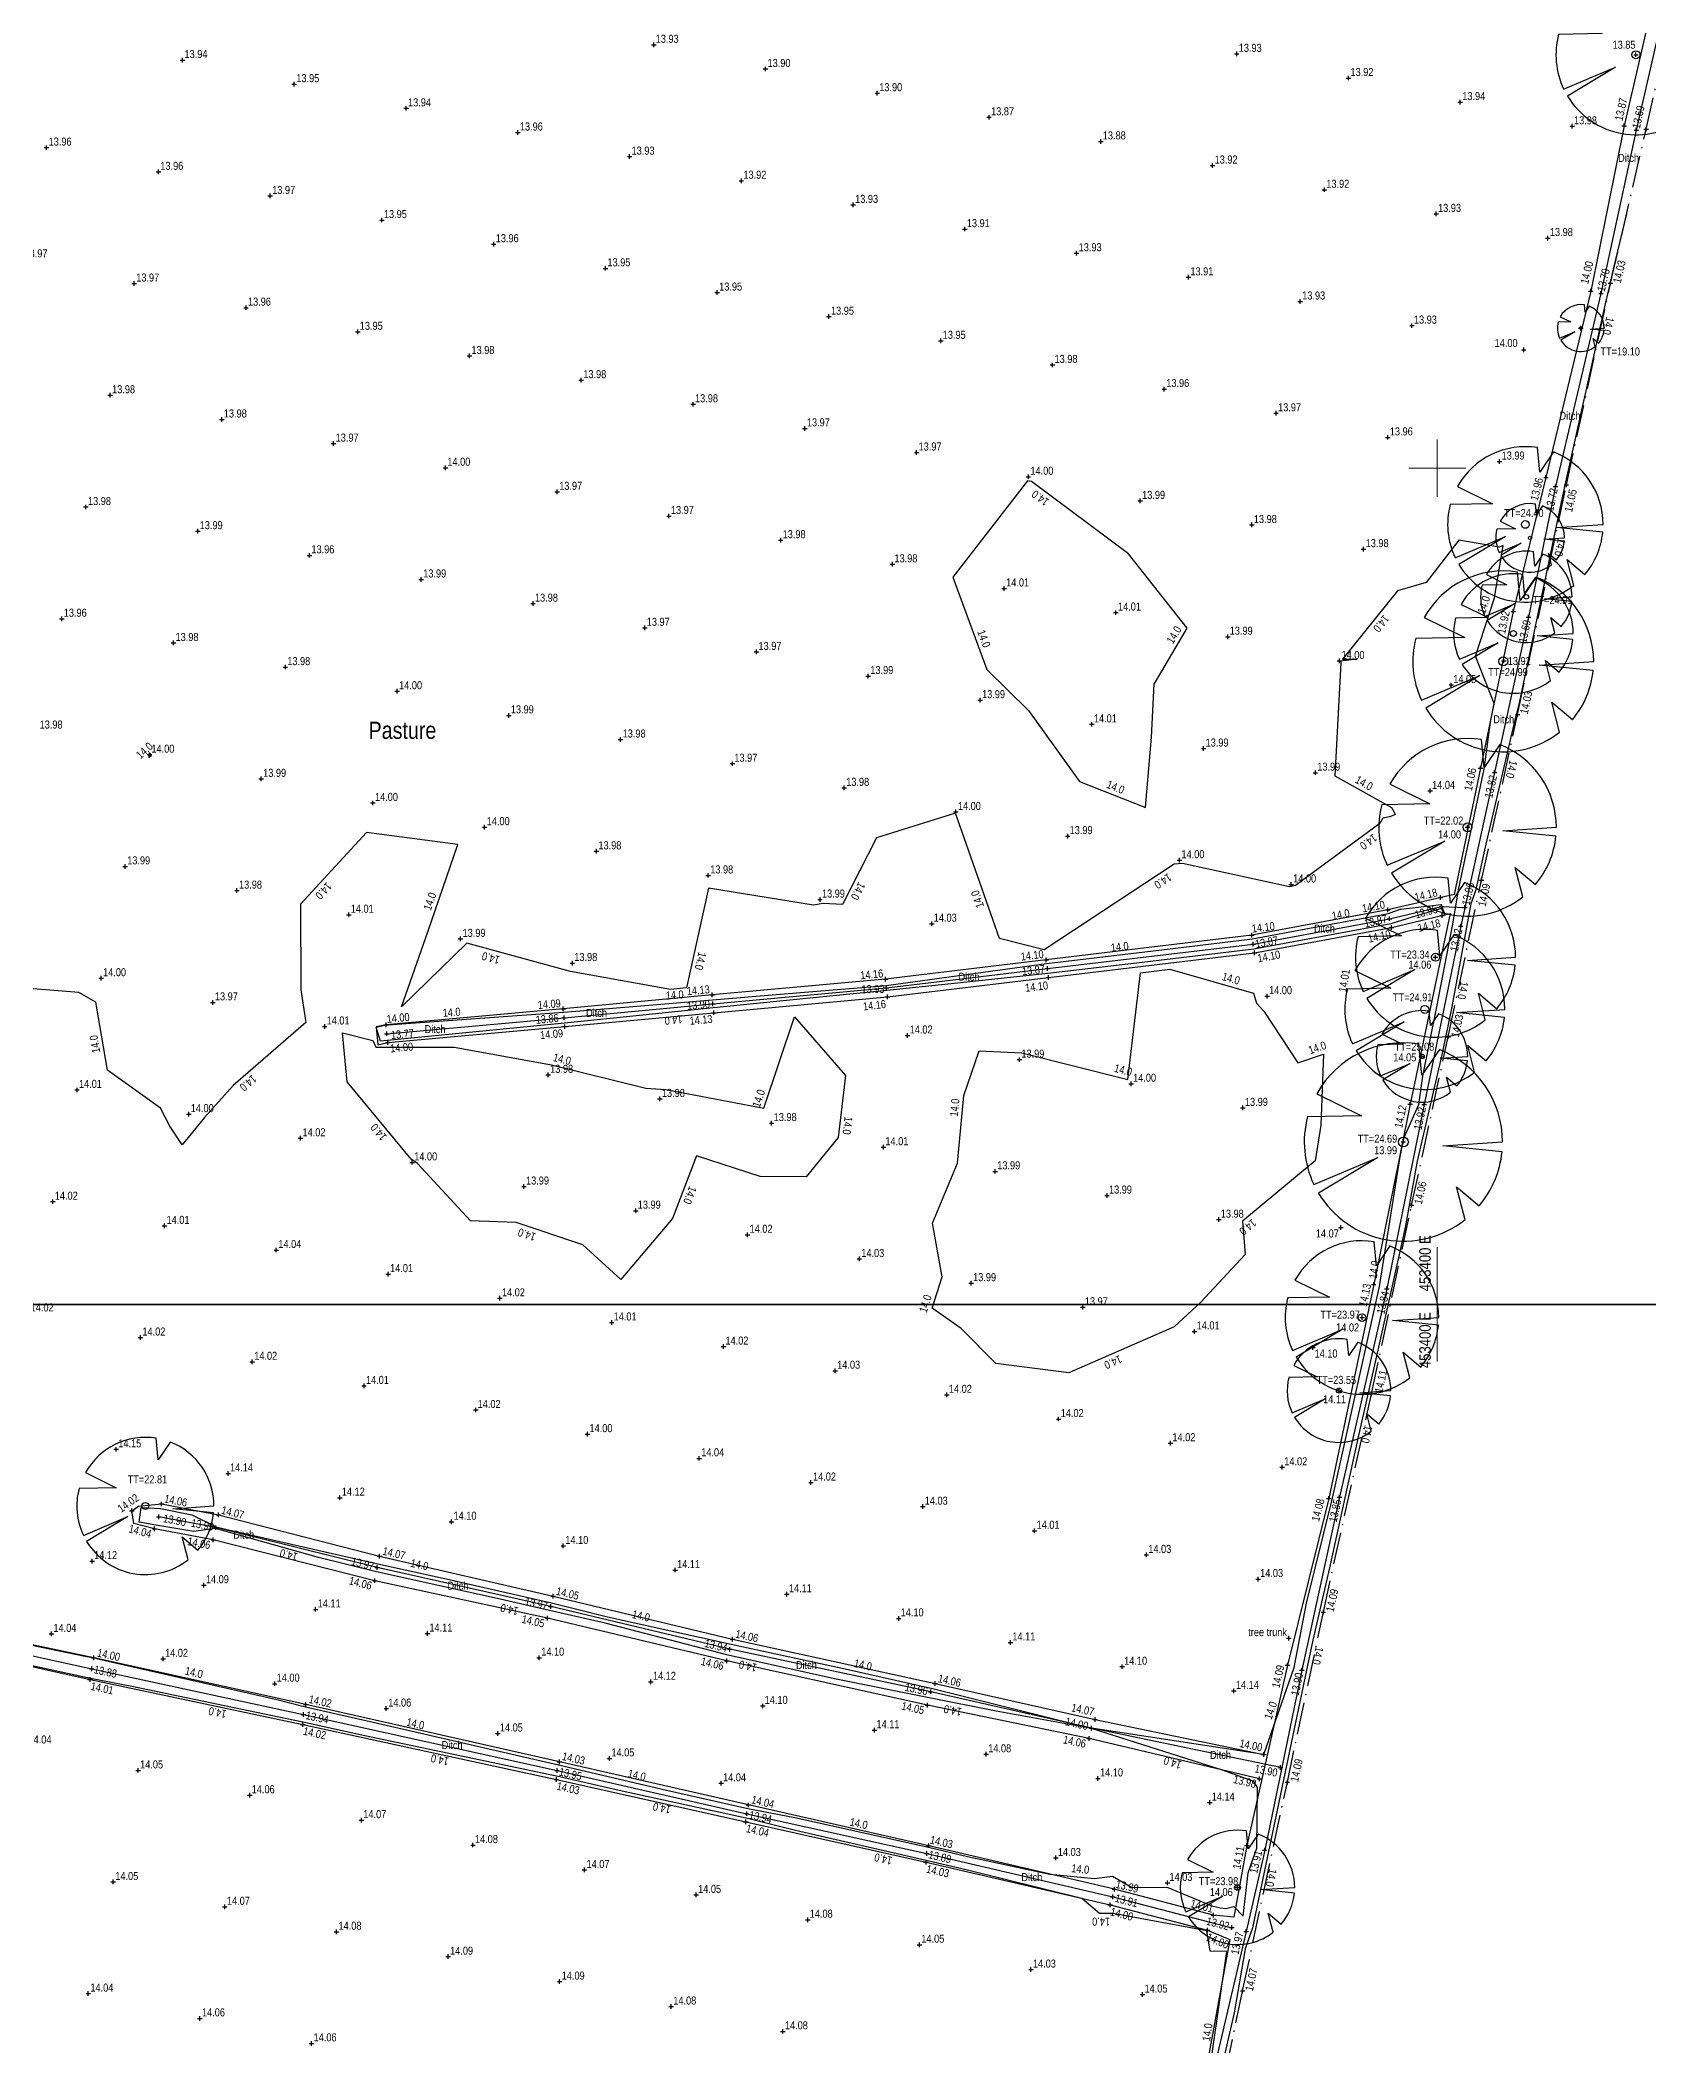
# Model space of a CAD drawing. Extents: x 452260 to 454003, y 451265 to 453203.
# Drawn here: x 453277.8 to 453418.5, y 452662 to 452837.4 of the extents above; entities that cross this region are included whole.
import ezdxf
from ezdxf.enums import TextEntityAlignment as Align

# ---------------------------------------------------------------- set-up
doc = ezdxf.new("R2010")
doc.units = 0
doc.header["$LTSCALE"] = 0.7
doc.header["$MEASUREMENT"] = 0
doc.header["$PDMODE"] = 2
doc.header["$PDSIZE"] = 0.2
doc.linetypes.add('Dash-Dot', pattern=[6, 4, -1, 0, -1])
doc.linetypes.add('DASHED', pattern=[5442.857143, 3628.571429, -1814.285714])
for name, color, linetype, lineweight in [('Border', 7, 'Continuous', 25), ('FFS_Tree Top Levels', 94, 'Continuous', 25), ('FPS_Bottom of Bank', 7, 'DASHED', 25), ('FPS_Contours-Minor', 184, 'Continuous', 25), ('FPS_Fence', 42, 'Dash-Dot', 25), ('FPS_Grid', 7, 'Continuous', 13), ('FPS_Levels', 7, 'Continuous', 25), ('FPS_Spot Levels', 7, 'Continuous', 25), ('FPS_Text', 7, 'Continuous', 25), ('FPS_Top of Bank', 7, 'DASHED', 25), ('FPS_Tree Canopy', 3, 'Continuous', 25), ('FPS_Tree Trunk', 32, 'Continuous', 25), ('FPS_Trees', 77, 'Continuous', 25)]:
    doc.layers.add(name, color=color, linetype=linetype, lineweight=lineweight)
doc.styles.add('Default', font='ARIALN.TTF')
doc.styles.get("Standard").update_dxf_attribs({"font": 'ARIALN.TTF'})

# ---------------------------------------------------------------- blocks, each defined once
blk = doc.blocks.new('Tree1R')
at = {"layer": 'FPS_Trees', "color": 77, "linetype": 'Continuous', "lineweight": 25}
for points in [[(0.363, 0.931, 0), (0.187, 0.673, 0), (0.157, 0.987, 0)], [(-0.873, 0.486, 0), (-0.424, 0.264, 0), (-0.967, 0.254, 0)], [(-0.904, -0.429, 0), (-0.257, -0.156, 0), (-0.857, -0.517, 0)], [(0.995, -0.101, 0), (0.398, -0.041, 0), (1, -0.001, 0)], [(0.622, -0.785, 0), (0.536, -0.452, 0), (0.765, -0.645, 0)]]:
    blk.add_polyline3d(points, dxfattribs=at)
at = {"layer": 'FPS_Trees', "color": 42, "linetype": 'Continuous', "lineweight": 25}
blk.add_circle((0, -0.001), 0.05, dxfattribs=at)
at = {"layer": 'FPS_Trees', "color": 77, "linetype": 'Continuous', "lineweight": 25}
for start, end in [(80.968, 150.872), (0, 68.758), (165.198, 205.304), (319.896, 354.273), (211.031, 308.435)]:
    blk.add_arc((0, -0.001), 1, start, end, dxfattribs=at)

msp = doc.modelspace()

# ---------------------------------------------------------------- linework, layer by layer
at = {"layer": 'Border'}
for points in [[(453126.3, 453140.97), (453664.93, 453140.97), (453664.93, 452726.87), (453126.3, 452726.87)], [(453025.89, 452726.87), (453564.51, 452726.87), (453564.51, 452312.76), (453025.89, 452312.76)]]:
    msp.add_lwpolyline(points, close=True, dxfattribs=at)
at = {"layer": 'FPS_Bottom of Bank'}
for points in [[(453420.25, 452842.03, 13.6), (453417.41, 452829.58, 13.69), (453414.32, 452815.28, 13.7), (453410.35, 452798.39, 13.72), (453407.99, 452786.97, 13.69), (453405.02, 452773.38, 13.82), (453402.05, 452759.94, 13.92), (453398.86, 452744.34, 13.92), (453395.59, 452728.24, 13.84), (453391.46, 452710.01, 13.85), (453388.15, 452694.88, 13.9), (453384.91, 452679.13, 13.91), (453383.28, 452672.03, 13.97), (453380.69, 452660.93, 13.85)], [(453308.14, 452750.54, 13.77), (453323.63, 452751.93, 13.86), (453336.66, 452753.16, 13.9), (453351.84, 452754.54, 13.93), (453365.9, 452756.24, 13.87), (453383.9, 452758.38, 13.87), (453395.83, 452760.6, 13.87), (453400.36, 452761.67, 13.95), (453402.42, 452761.59, 13.86)], [(453210.45, 452711.23, 13.8), (453212.64, 452710.69, 13.85), (453231.46, 452706.22, 13.79), (453249, 452702.32, 13.91), (453263.7, 452699.04, 13.91), (453282.33, 452695, 13.88), (453300.85, 452691, 13.94), (453323.02, 452686.09, 13.95), (453339.63, 452682.32, 13.94), (453355.35, 452678.83, 13.89), (453371.62, 452675.05, 13.91), (453382.04, 452672.35, 13.92)], [(453386.29, 452686.37, 13.9), (453369.76, 452689.79, 14), (453355.71, 452692.99, 13.96), (453338.14, 452696.7, 13.94), (453322.47, 452700.44, 13.97), (453307.28, 452703.86, 13.97), (453293.18, 452707.34, 13.99), (453288.19, 452708.29, 13.9)]]:
    msp.add_polyline3d(points, dxfattribs=at)
for p in [(453417.41, 452829.58, 13.69), (453414.32, 452815.28, 13.7), (453410.35, 452798.39, 13.72), (453407.99, 452786.97, 13.69), (453405.02, 452773.38, 13.82), (453400.36, 452761.67, 13.95), (453402.42, 452761.59, 13.86), (453395.83, 452760.6, 13.87), (453402.05, 452759.94, 13.92), (453383.9, 452758.38, 13.87), (453365.9, 452756.24, 13.87), (453351.84, 452754.54, 13.93), (453336.66, 452753.16, 13.9), (453323.63, 452751.93, 13.86), (453308.14, 452750.54, 13.77), (453398.86, 452744.34, 13.92), (453395.59, 452728.24, 13.84), (453391.46, 452710.01, 13.85), (453288.19, 452708.29, 13.9), (453293.18, 452707.34, 13.99), (453307.28, 452703.86, 13.97), (453322.47, 452700.44, 13.97), (453338.14, 452696.7, 13.94), (453282.33, 452695, 13.88), (453388.15, 452694.88, 13.9), (453355.71, 452692.99, 13.96), (453300.85, 452691, 13.94), (453369.76, 452689.79, 14), (453323.02, 452686.09, 13.95), (453386.29, 452686.37, 13.9), (453339.63, 452682.32, 13.94), (453384.91, 452679.13, 13.91), (453355.35, 452678.83, 13.89), (453371.62, 452675.05, 13.91), (453382.04, 452672.36, 13.92), (453383.28, 452672.03, 13.97)]:
    msp.add_point(p, dxfattribs=at)
at = {"layer": 'FPS_Contours-Minor'}
for p, q in [((453396.81, 452761.43, 14), (453400.34, 452761.85, 14)), ((453400.34, 452761.85, 14), (453400.67, 452760.93, 14)), ((453388.83, 452759.76, 14), (453395.74, 452761.04, 14)), ((453395.93, 452760.16, 14), (453390.9, 452759.22, 14)), ((453395.74, 452761.04, 14), (453396.77, 452761.42, 14)), ((453397.8, 452760.72, 14), (453395.93, 452760.16, 14)), ((453396.77, 452761.42, 14), (453396.81, 452761.43, 14)), ((453400.38, 452761.49, 14), (453397.8, 452760.72, 14)), ((453400.67, 452760.93, 14), (453400.38, 452761.49, 14)), ((453376.16, 452757.91, 14), (453383.83, 452758.83, 14)), ((453383.83, 452758.83, 14), (453388.83, 452759.76, 14)), ((453390.9, 452759.22, 14), (453383.97, 452757.93, 14)), ((453359.65, 452755.83, 14), (453365.84, 452756.67, 14)), ((453365.84, 452756.67, 14), (453376.16, 452757.91, 14)), ((453373.69, 452756.72, 14), (453365.95, 452755.81, 14)), ((453383.97, 452757.93, 14), (453373.69, 452756.72, 14)), ((453342.52, 452754, 14), (453351.81, 452754.77, 14)), ((453351.81, 452754.77, 14), (453359.65, 452755.83, 14)), ((453357.5, 452754.91, 14), (453351.86, 452754.31, 14)), ((453365.95, 452755.81, 14), (453357.5, 452754.91, 14)), ((453323.59, 452752.41, 14), (453329.66, 452752.92, 14)), ((453329.66, 452752.92, 14), (453336.63, 452753.5, 14)), ((453336.63, 452753.5, 14), (453342.52, 452754, 14)), ((453346.58, 452753.79, 14), (453336.69, 452752.81, 14)), ((453351.86, 452754.31, 14), (453346.58, 452753.79, 14)), ((453307.21, 452751.11, 14), (453308.07, 452751.31, 14)), ((453323.68, 452751.46, 14), (453307.58, 452749.88, 14)), ((453308.07, 452751.31, 14), (453308.23, 452751.32, 14)), ((453308.23, 452751.32, 14), (453323.59, 452752.41, 14)), ((453330.51, 452752.17, 14), (453323.68, 452751.46, 14)), ((453336.69, 452752.81, 14), (453330.51, 452752.17, 14)), ((453341.11, 452744.03, 14), (453343.8, 452752.01, 14)), ((453343.8, 452752.01, 14), (453348.24, 452746.88, 14)), ((453304.66, 452746.32, 14), (453304.27, 452750.63, 14)), ((453304.27, 452750.63, 14), (453306.92, 452749.94, 14)), ((453306.92, 452749.94, 14), (453307.17, 452749.35, 14)), ((453307.58, 452749.88, 14), (453307.21, 452751.11, 14)), ((453308.21, 452749.76, 14), (453308.12, 452749.74, 14)), ((453308.37, 452749.78, 14), (453308.21, 452749.76, 14)), ((453307.17, 452749.35, 14), (453314.02, 452749.35, 14)), ((453314.02, 452749.35, 14), (453322.55, 452747.82, 14)), ((453322.55, 452747.82, 14), (453330.78, 452745.78, 14)), ((453310.27, 452739.58, 14), (453304.66, 452746.32, 14)), ((453348.24, 452746.88, 14), (453347.6, 452741.47, 14)), ((453330.78, 452745.78, 14), (453332.54, 452745.66, 14)), ((453332.54, 452745.66, 14), (453341.11, 452744.03, 14)), ((453347.6, 452741.47, 14), (453344.82, 452738.03, 14)), ((453310.82, 452739.19, 14), (453310.27, 452739.58, 14)), ((453315.46, 452734.16, 14), (453310.82, 452739.19, 14)), ((453335.22, 452739.87, 14), (453333.12, 452734.37, 14)), ((453340.78, 452738.05, 14), (453335.22, 452739.87, 14)), ((453344.82, 452738.03, 14), (453340.78, 452738.05, 14)), ((453319.45, 452734.02, 14), (453315.46, 452734.16, 14)), ((453325.27, 452732.07, 14), (453319.45, 452734.02, 14)), ((453333.12, 452734.37, 14), (453328.61, 452729.04, 14)), ((453328.61, 452729.04, 14), (453325.27, 452732.07, 14))]:
    msp.add_line(p, q, dxfattribs=at)
at = {"layer": 'FPS_Contours-Minor', "elevation": 14, "flags": 128}
for points in [[(453416.56, 452822.26), (453415.37, 452817.41), (453415.09, 452816.11), (453414.68, 452814.39), (453411.15, 452798.52), (453410.85, 452797.03), (453407.11, 452779.2), (453406.74, 452777.73), (453404.25, 452767.12), (453403.33, 452763.03), (453402.93, 452761.89), (453401.22, 452752.61), (453400.4, 452748.7), (453398.24, 452739.4), (453397.18, 452733.58), (453394.81, 452722.87), (453393.04, 452715.15), (453390.59, 452703.82), (453389.13, 452697.51), (453387.49, 452689.75), (453385.89, 452682.06), (453383.85, 452672.35), (453383.19, 452670.49), (453382.23, 452664.9), (453380.21, 452656.01)], [(453263.84, 452699.79), (453281.72, 452696.11), (453282.43, 452695.97), (453282.47, 452695.97), (453282.5, 452695.98), (453282.52, 452695.98), (453282.6, 452695.95), (453282.87, 452695.87), (453298.52, 452692.3), (453301.01, 452691.67), (453306.95, 452690.32), (453323.16, 452686.58), (453332.58, 452684.37), (453339.71, 452682.77), (453343.81, 452681.98), (453355.51, 452679.39), (453358.92, 452678.58), (453366.11, 452677.04), (453370.02, 452676.65), (453371.59, 452676.86), (453373.26, 452675.9), (453376.43, 452675.87), (453380.29, 452674.27), (453380.56, 452674.2), (453381, 452674.09), (453381.52, 452674.04), (453382.2, 452674.19), (453383.02, 452673.37), (453383.46, 452677.15), (453384.22, 452679.31), (453384.29, 452684.6), (453383.97, 452685.14), (453381.21, 452686.13), (453369.75, 452689.76), (453361.42, 452691.3), (453355.57, 452692.46), (453347.3, 452694.11), (453338, 452696.18), (453327.23, 452698.97), (453322.37, 452700.08), (453318.06, 452701.09), (453307.22, 452703.47), (453302.15, 452704.73), (453293.16, 452707.25), (453291.26, 452707), (453287.94, 452707.55), (453286.48, 452707.83), (453286.64, 452709.09), (453288.34, 452709.02), (453291.09, 452708.45), (453293.1, 452707.46), (453293.19, 452707.41), (453294.16, 452707.17), (453307.35, 452704.17), (453313.33, 452702.87), (453322.54, 452700.75), (453327.44, 452699.55), (453338.25, 452697.16), (453348.21, 452694.98), (453355.86, 452693.27), (453369.26, 452689.93), (453369.77, 452689.82), (453384.63, 452687.55), (453384.83, 452687.54), (453384.87, 452687.59), (453387.48, 452695.11), (453388.57, 452700.72), (453390.85, 452709.93), (453393.07, 452720.04), (453394.95, 452728.44), (453396.77, 452739.79), (453397.1, 452741.46), (453398.38, 452744.36), (453398.74, 452746.84), (453399.95, 452752.89), (453401.37, 452760.12), (453401.85, 452763.13), (453404.09, 452773.68), (453404.65, 452777.8), (453404.97, 452779.42), (453403.35, 452783.55), (453405, 452788.66), (453405.75, 452793.25), (453405.45, 452793.1), (453401.88, 452793.71), (453399.02, 452790), (453396.52, 452789.28), (453391.7, 452783.3), (453392.99, 452783.31), (453391.55, 452783.13), (453391.56, 452782.99), (453391.04, 452773.1), (453395.99, 452770.33), (453396.22, 452769.92), (453396.31, 452769.72), (453396.01, 452769.58), (453395.79, 452769.5), (453395.25, 452769.38), (453394.99, 452768.92), (453387.6, 452763.5), (453387.07, 452763.4), (453377.73, 452765.43), (453376.98, 452765.36), (453365.61, 452757.87), (453361.73, 452758.88), (453357.88, 452769.84), (453350.95, 452767.67), (453347.98, 452761.85), (453346.29, 452761.94), (453345.45, 452761.77), (453336.28, 452763.27), (453334.33, 452754.56), (453332.94, 452754.4), (453324.21, 452755.97), (453315.12, 452758.47), (453309.43, 452752.88), (453311.73, 452759.45), (453314.34, 452767.09), (453306.37, 452768.15), (453300.59, 452761.86), (453300.62, 452754.39), (453301.06, 452751.53), (453294.71, 452746.02), (453292.19, 452743.21), (453290.23, 452740.81), (453289.17, 452742.45), (453288.34, 452744.04), (453283.7, 452747.34), (453282.7, 452753.31), (453281.19, 452754.13), (453272.79, 452754.81)], [(453380.3, 452661.13), (453381.61, 452670.27), (453380.15, 452670.3), (453379.85, 452672.07), (453371.67, 452673.58), (453370.47, 452673.59), (453368.92, 452674.91), (453358.92, 452677.39), (453355.31, 452678.22), (453343.87, 452680.84), (453339.57, 452681.92), (453328.72, 452684.29), (453322.98, 452685.6), (453306.22, 452689.14), (453300.8, 452690.32), (453285.82, 452693.45), (453282.21, 452694.15), (453263.93, 452698.1)]]:
    msp.add_lwpolyline(points, dxfattribs=at)
for points in [[(453375, 452776.47), (453375.23, 452781.1), (453378.14, 452786.02), (453373.01, 452792.51), (453364.51, 452798.84), (453364.16, 452798.9), (453357.63, 452790.46), (453360.6, 452782.4), (453364.24, 452778.8), (453368.71, 452772.6), (453374.48, 452770.33)], [(453287.34, 452775), (453287.29, 452774.96), (453287.32, 452774.71), (453287.54, 452774.91), (453287.47, 452775.01), (453287.39, 452775.03)], [(453363.67, 452748.88), (453372.94, 452746.53), (453374.06, 452755.87), (453376.6, 452756.18), (453383.93, 452754.08), (453384.2, 452753.21), (453384.83, 452752.52), (453387.8, 452747.99), (453390.04, 452748.76), (453389.83, 452742.54), (453389.33, 452739.42), (453382.96, 452734.15), (453383.19, 452731.24), (453379.33, 452727.07), (453376.98, 452724.89), (453367.77, 452720.89), (453361.39, 452721.7), (453358.37, 452724.75), (453355.84, 452726.54), (453356.69, 452729.27), (453355.86, 452733.96), (453358.05, 452739.21), (453358.59, 452745.14), (453359.94, 452749.03)]]:
    msp.add_lwpolyline(points, close=True, dxfattribs=at)
at = {"layer": 'FPS_Fence'}
msp.add_polyline3d([(453380.28, 452625.82, 14.09), (453374.59, 452627.17, 13.98), (453377.39, 452640.68, 14.18), (453379.75, 452651.41, 14.14), (453382.98, 452666.83, 14.07), (453386.89, 452685.08, 14.09), (453390.04, 452699.96, 14.09), (453394.25, 452719.05, 14.11), (453397.76, 452735.53, 14.06), (453400.96, 452750.26, 14.03), (453403.87, 452763.97, 14.09), (453407.03, 452778.45, 14.03), (453411.29, 452798.55, 14.05), (453415.16, 452816.2, 14.03), (453418.27, 452829.66, 13.96), (453421.98, 452845.93, 13.9), (453424.61, 452858.98, 13.95), (453429.75, 452882.8, 14.15), (453433.31, 452897.7, 14.11), (453436.37, 452910.51, 14.14), (453438.65, 452919.92, 14.07), (453440.61, 452927.76, 14.01)], dxfattribs=at)
for p in [(453418.27, 452829.66, 13.96), (453415.16, 452816.2, 14.03), (453411.29, 452798.55, 14.05), (453407.03, 452778.45, 14.03), (453403.87, 452763.97, 14.09), (453400.96, 452750.26, 14.03), (453397.76, 452735.53, 14.06), (453394.25, 452719.05, 14.11), (453390.04, 452699.96, 14.09), (453386.89, 452685.08, 14.09), (453382.98, 452666.83, 14.07)]:
    msp.add_point(p, dxfattribs=at)
at = {"layer": 'FPS_Grid'}
for p, q in [((453400, 452797.5), (453400, 452802.5)), ((453397.5, 452800), (453402.5, 452800)), ((453400, 452726.87), (453400, 452731.87)), ((453400, 452721.87), (453400, 452726.87))]:
    msp.add_line(p, q, dxfattribs=at)
at = {"layer": 'FPS_Spot Levels'}
for p in [(453331.48, 452837.03, 13.93), (453290.27, 452835.7, 13.94), (453382.46, 452836.24, 13.93), (453300.04, 452833.59, 13.95), (453341.25, 452834.92, 13.9), (453392.24, 452834.13, 13.92), (453351.03, 452832.81, 13.9), (453402.01, 452832.02, 13.94), (453309.82, 452831.48, 13.94), (453360.8, 452830.69, 13.87), (453411.79, 452829.91, 13.98), (453319.59, 452829.37, 13.96), (453370.58, 452828.58, 13.88), (453278.38, 452828.04, 13.96), (453329.37, 452827.26, 13.93), (453380.35, 452826.47, 13.92), (453288.16, 452825.93, 13.96), (453339.14, 452825.14, 13.92), (453297.93, 452823.82, 13.97), (453348.92, 452823.03, 13.93), (453390.13, 452824.36, 13.92), (453307.71, 452821.71, 13.95), (453399.9, 452822.25, 13.93), (453317.48, 452819.59, 13.96), (453358.69, 452820.92, 13.91), (453409.67, 452820.13, 13.98), (453368.46, 452818.81, 13.93), (453286.04, 452816.15, 13.97), (453327.25, 452817.48, 13.95), (453378.24, 452816.7, 13.91), (453337.03, 452815.37, 13.95), (453388.01, 452814.58, 13.93), (453295.82, 452814.04, 13.96), (453346.8, 452813.26, 13.95), (453397.79, 452812.47, 13.93), (453305.59, 452811.93, 13.95), (453356.58, 452811.15, 13.95), (453315.37, 452809.82, 13.98), (453366.35, 452809.03, 13.98), (453407.56, 452810.36, 14), (453325.14, 452807.71, 13.98), (453283.93, 452806.38, 13.98), (453334.92, 452805.59, 13.98), (453376.13, 452806.92, 13.96), (453293.71, 452804.27, 13.98), (453385.9, 452804.81, 13.97), (453303.48, 452802.16, 13.97), (453344.69, 452803.48, 13.97), (453395.68, 452802.7, 13.96), (453354.47, 452801.37, 13.97), (453405.45, 452800.59, 13.99), (453313.26, 452800.04, 14), (453364.24, 452799.26, 14), (453281.82, 452796.61, 13.98), (453323.03, 452797.93, 13.97), (453374.01, 452797.15, 13.99), (453332.81, 452795.82, 13.97), (453383.79, 452795.04, 13.98), (453291.6, 452794.49, 13.99), (453342.58, 452793.71, 13.98), (453301.37, 452792.38, 13.96), (453352.35, 452791.6, 13.98), (453393.56, 452792.92, 13.98), (453311.14, 452790.27, 13.99), (453320.92, 452788.16, 13.98), (453362.13, 452789.48, 14.01), (453279.71, 452786.83, 13.96), (453330.69, 452786.05, 13.97), (453371.9, 452787.37, 14.01), (453289.48, 452784.72, 13.98), (453381.68, 452785.26, 13.99), (453299.26, 452782.61, 13.98), (453340.47, 452783.93, 13.97), (453391.45, 452783.15, 14), (453350.24, 452781.82, 13.99), (453401.23, 452781.04, 14.05), (453309.03, 452780.5, 14), (453360.02, 452779.71, 13.99), (453318.81, 452778.38, 13.99), (453369.79, 452777.6, 14.01), (453328.58, 452776.27, 13.98), (453287.37, 452774.95, 14), (453338.36, 452774.16, 13.97), (453379.57, 452775.49, 13.99), (453297.15, 452772.83, 13.99), (453348.13, 452772.05, 13.98), (453389.34, 452773.37, 13.99), (453306.92, 452770.72, 14), (453399.38, 452771.78, 14.04), (453316.69, 452768.61, 14), (453357.9, 452769.94, 14), (453367.68, 452767.82, 13.99), (453285.26, 452765.17, 13.99), (453326.47, 452766.5, 13.98), (453377.45, 452765.71, 14), (453336.24, 452764.39, 13.98), (453387.23, 452763.6, 14), (453295.03, 452763.06, 13.98), (453346.02, 452762.27, 13.99), (453304.81, 452760.95, 14.01), (453355.79, 452760.16, 14.03), (453314.58, 452758.83, 13.99), (453324.36, 452756.72, 13.98), (453283.15, 452755.4, 14), (453292.92, 452753.28, 13.97), (453385.12, 452753.83, 14), (453302.7, 452751.17, 14.01), (453353.68, 452750.39, 14.02), (453363.46, 452748.27, 13.99), (453322.25, 452746.95, 13.98), (453373.23, 452746.16, 14), (453281.04, 452745.62, 14.01), (453332.02, 452744.84, 13.98), (453383, 452744.05, 13.99), (453290.81, 452743.51, 14), (453341.79, 452742.72, 13.98), (453300.58, 452741.4, 14.02), (453351.57, 452740.61, 14.01), (453310.36, 452739.29, 14), (453320.13, 452737.17, 13.99), (453361.34, 452738.5, 13.99), (453278.92, 452735.85, 14.02), (453371.12, 452736.39, 13.99), (453288.7, 452733.74, 14.01), (453329.91, 452735.06, 13.99), (453380.89, 452734.28, 13.98), (453391.57, 452733.6, 14.07), (453339.68, 452732.95, 14.02), (453298.47, 452731.62, 14.04), (453349.46, 452730.84, 14.03), (453308.25, 452729.51, 14.01), (453359.23, 452728.73, 13.99), (453318.02, 452727.4, 14.02), (453369.01, 452726.61, 13.97), (453327.8, 452725.29, 14.01), (453286.59, 452723.96, 14.02), (453337.57, 452723.18, 14.02), (453378.78, 452724.5, 14.01), (453389.13, 452723.1, 14.1), (453296.36, 452721.85, 14.02), (453306.14, 452719.74, 14.01), (453347.34, 452721.06, 14.03), (453357.12, 452718.95, 14.02), (453315.91, 452717.63, 14.02), (453366.89, 452716.84, 14.02), (453284.47, 452714.19, 14.15), (453325.68, 452715.51, 14), (453376.67, 452714.73, 14.02), (453335.46, 452713.4, 14.04), (453386.44, 452712.62, 14.02), (453294.25, 452712.07, 14.14), (453345.23, 452711.29, 14.02), (453304.02, 452709.96, 14.12), (453355.01, 452709.18, 14.03), (453313.8, 452707.85, 14.1), (453323.57, 452705.74, 14.1), (453364.78, 452707.07, 14.01), (453282.36, 452704.41, 14.12), (453333.35, 452703.63, 14.11), (453374.56, 452704.95, 14.03), (453292.14, 452702.3, 14.09), (453384.33, 452702.84, 14.03), (453301.91, 452700.19, 14.11), (453343.12, 452701.51, 14.11), (453352.9, 452699.4, 14.1), (453278.81, 452698.05, 14.04), (453311.69, 452698.08, 14.11), (453362.67, 452697.29, 14.11), (453288.57, 452695.87, 14.02), (453321.46, 452695.96, 14.1), (453372.44, 452695.18, 14.1), (453298.33, 452693.69, 14), (453331.23, 452693.85, 14.12), (453382.22, 452693.07, 14.14), (453308.09, 452691.51, 14.06), (453341.01, 452691.74, 14.1), (453350.78, 452689.63, 14.11), (453317.85, 452689.34, 14.05), (453286.39, 452686.11, 14.05), (453327.61, 452687.16, 14.05), (453360.56, 452687.52, 14.08), (453337.37, 452684.98, 14.04), (453370.33, 452685.4, 14.1), (453296.15, 452683.93, 14.06), (453380.11, 452683.29, 14.14), (453305.91, 452681.75, 14.07), (453315.67, 452679.58, 14.08), (453325.43, 452677.4, 14.07), (453366.65, 452678.45, 14.03), (453284.21, 452676.35, 14.05), (453376.41, 452676.27, 14.03), (453293.97, 452674.17, 14.07), (453335.19, 452675.22, 14.05), (453344.95, 452673.04, 14.08), (453303.73, 452671.99, 14.08), (453354.71, 452670.86, 14.05), (453313.49, 452669.82, 14.09), (453364.47, 452668.69, 14.03), (453323.25, 452667.64, 14.09), (453282.03, 452666.59, 14.04), (453333.01, 452665.46, 14.08), (453374.23, 452666.51, 14.05), (453291.79, 452664.41, 14.06), (453342.77, 452663.28, 14.08), (453301.55, 452662.23, 14.06)]:
    msp.add_point(p, dxfattribs=at)
at = {"layer": 'FPS_Text'}
msp.add_point((453387.02, 452697.68, 14.06), dxfattribs=at)
at = {"layer": 'FPS_Top of Bank'}
for points in [[(453419.9, 452845.86, 13.9), (453419.2, 452842.29, 13.94), (453416.35, 452829.96, 13.87), (453413.42, 452815.49, 14), (453409.51, 452799.19, 13.96), (453406.65, 452787.46, 13.92), (453403.78, 452773.78, 14.06), (453401.48, 452762.73, 14.05)], [(453401.48, 452762.73, 14.2), (453395.67, 452761.37, 14.1), (453383.78, 452759.15, 14.1), (453365.8, 452757.01, 14.1), (453351.76, 452755.32, 14.16), (453336.59, 452753.93, 14.13), (453323.56, 452752.71, 14.09), (453308.07, 452751.31, 14), (453307.19, 452751.13, 14.01), (453307.35, 452749.57, 13.99), (453308.21, 452749.76, 14), (453323.7, 452751.16, 14.09), (453336.73, 452752.38, 14.13), (453351.92, 452753.77, 14.16), (453365.99, 452755.46, 14.1), (453384.02, 452757.61, 14.1), (453395.99, 452759.84, 14.1), (453401.12, 452761.05, 14.19)], [(453401.12, 452761.05, 14.05), (453400.95, 452760.24, 14.05), (453397.64, 452744.38, 14.12), (453394.44, 452728.6, 14.13), (453390.51, 452709.89, 14.08), (453386.9, 452695.31, 14.09), (453383.35, 452679.55, 14.11), (453382.2, 452673.27, 14.11)], [(453382.2, 452673.27, 13.97), (453380.43, 452673.44, 14.01), (453371.76, 452675.72, 13.99), (453355.54, 452679.52, 14.03), (453339.77, 452683.08, 14.04), (453323.23, 452686.86, 14.03), (453301.06, 452691.88, 14.02), (453282.5, 452695.95, 14), (453263.85, 452699.87, 14.01), (453249.23, 452703.21, 13.98), (453231.69, 452707.02, 13.96), (453220.03, 452709.77, 13.98), (453212.83, 452711.5, 13.96), (453211.91, 452711.99, 13.94), (453212.78, 452717.05, 13.9)], [(453384.44, 452685.37, 13.98), (453369.55, 452688.9, 14.06), (453355.41, 452691.82, 14.05), (453337.87, 452695.69, 14.06), (453322.2, 452699.42, 14.05), (453307.1, 452702.7, 14.06), (453292.96, 452706.28, 14.06), (453287.83, 452707.24, 14.04), (453286.01, 452707.71, 14.03), (453285.84, 452708.8, 14.02), (453286.41, 452709.21, 14.02), (453288.42, 452709.41, 14.06), (453293.4, 452708.45, 14.07), (453307.5, 452704.85, 14.07), (453322.67, 452701.35, 14.05), (453338.36, 452697.59, 14.06), (453356.08, 452693.7, 14.06), (453370.07, 452690.56, 14.07), (453384.84, 452687.5, 14)], [(453263.56, 452698.18, 14), (453282.2, 452694.05, 14.01), (453300.78, 452690.13, 14.02), (453322.96, 452685.32, 14.03), (453339.53, 452681.61, 14.04), (453355.29, 452678.07, 14.03), (453371.39, 452674.34, 14), (453379.92, 452672.14, 14), (453381.85, 452671.33, 13.99)], [(453381.85, 452671.33, 14.11), (453380.02, 452661.27, 14.11), (453376.36, 452646.39, 14.16), (453372.65, 452628.61, 14.06), (453367.91, 452606.67, 14.19), (453365.45, 452594.32, 14.19), (453361.01, 452574.33, 14.18), (453355.54, 452554.54, 14.22), (453355.28, 452554.36, 14.01), (453354.68, 452554.41, 14.02), (453343.06, 452567.71, 14.06), (453331.13, 452581.59, 14.04), (453320.33, 452594.21, 14.04), (453309.38, 452606.77, 14.06), (453299.74, 452618.63, 14.04), (453292.13, 452629.25, 14.02), (453285.24, 452639.46, 14.01), (453284.21, 452640.57, 14.02), (453266.65, 452645.4, 14.01)]]:
    msp.add_polyline3d(points, dxfattribs=at)
for p in [(453416.35, 452829.96, 13.87), (453413.42, 452815.49, 14), (453409.51, 452799.19, 13.96), (453406.65, 452787.46, 13.92), (453403.78, 452773.78, 14.06), (453400.28, 452762.45, 14.18), (453395.67, 452761.37, 14.1), (453395.99, 452759.84, 14.1), (453400.43, 452760.88, 14.18), (453383.78, 452759.15, 14.1), (453365.8, 452757.01, 14.1), (453384.02, 452757.61, 14.1), (453351.76, 452755.32, 14.16), (453365.99, 452755.46, 14.1), (453336.59, 452753.93, 14.13), (453351.92, 452753.77, 14.16), (453308.07, 452751.31, 14), (453323.56, 452752.71, 14.09), (453323.7, 452751.16, 14.09), (453336.73, 452752.38, 14.13), (453308.21, 452749.76, 14), (453397.64, 452744.38, 14.12), (453394.44, 452728.6, 14.13), (453288.42, 452709.41, 14.06), (453390.51, 452709.89, 14.08), (453285.84, 452708.8, 14.02), (453287.83, 452707.24, 14.04), (453293.4, 452708.45, 14.07), (453292.96, 452706.28, 14.06), (453307.5, 452704.85, 14.07), (453307.1, 452702.7, 14.06), (453322.67, 452701.35, 14.05), (453322.2, 452699.42, 14.05), (453338.36, 452697.59, 14.06), (453282.5, 452695.95, 14), (453337.87, 452695.69, 14.06), (453386.9, 452695.31, 14.09), (453282.2, 452694.05, 14.01), (453356.08, 452693.7, 14.06), (453301.06, 452691.88, 14.02), (453355.41, 452691.82, 14.05), (453300.78, 452690.13, 14.02), (453370.07, 452690.56, 14.07), (453369.55, 452688.9, 14.06), (453323.23, 452686.86, 14.03), (453384.84, 452687.5, 14), (453322.96, 452685.32, 14.03), (453384.44, 452685.37, 13.98), (453339.77, 452683.08, 14.04), (453339.53, 452681.61, 14.04), (453355.54, 452679.52, 14.03), (453383.35, 452679.55, 14.11), (453355.29, 452678.07, 14.03), (453371.76, 452675.72, 13.99), (453371.39, 452674.34, 14), (453379.92, 452672.14, 14), (453380.43, 452673.44, 14.01)]:
    msp.add_point(p, dxfattribs=at)
at = {"layer": 'FPS_Tree Trunk'}
for p in [(453417.38, 452836.17, 13.85), (453412.56, 452812.26, 13.99), (453405.82, 452783.14, 13.92), (453402.65, 452768.6, 14), (453399.85, 452757.24, 14.06), (453398.66, 452748.56, 14.05), (453397.03, 452741.09, 13.99), (453393.43, 452725.71, 14.02), (453391.41, 452719.33, 14.11), (453382.53, 452675.88, 14.06)]:
    msp.add_point(p, dxfattribs=at)

# ---------------------------------------------------------------- block references
at = {"layer": 'FPS_Tree Canopy'}
for p, xscale, yscale, zscale in [((453417.38, 452836.17, 13.85), 7, 7, 7), ((453412.55, 452812.26, 9.55), 2.047297297319404, 2.047297297319404, 2.047297297319404), ((453407.71, 452795.09, 23.68), 6.800000000006289, 6.800000000006289, 6.800000000006289), ((453408.12, 452793.91, 13.94), 3, 3, 3), ((453407.79, 452788.75, 13.98), 4, 4, 4), ((453405.77, 452783.11, 22.02), 7.909090909136937, 7.909090909136937, 7.909090909136937), ((453406.66, 452785.55, 18.22), 5.230769230779866, 5.230769230779866, 5.230769230779866), ((453402.65, 452768.6, 15.53), 7.766423357709938, 7.766423357709938, 7.766423357709938), ((453399.85, 452757.24, 14.06), 7, 7, 7), ((453398.91, 452752.67, 14.06), 7, 7, 7), ((453398.66, 452748.56, 14.05), 4, 4, 4), ((453397.04, 452741.08, 17.32), 8.671641791046548, 8.671641791046548, 8.671641791046548), ((453393.42, 452725.72, 18.83), 6.715686274464997, 6.715686274464997, 6.715686274464997), ((453391.41, 452719.33, 12.8), 4.53608247426236, 4.53608247426236, 4.53608247426236), ((453287.02, 452709.24, 14.1), 6, 6, 6), ((453382.53, 452675.88, 14.06), 5, 5, 5)]:
    msp.add_blockref('Tree1R', p, dxfattribs=dict(at, xscale=xscale, yscale=yscale, zscale=zscale))

# ---------------------------------------------------------------- texts
at = {"layer": 'FFS_Tree Top Levels', "style": 'Default'}
for s, p in [('TT=19.10', (453414.27, 452809.86)), ('TT=24.40', (453405.84, 452795.73)), ('TT=24.91', (453408.36, 452788.12)), ('TT=24.99', (453404.46, 452781.82)), ('TT=22.02', (453398.82, 452768.83)), ('TT=23.34', (453395.88, 452757.11)), ('TT=24.91', (453396.12, 452753.37)), ('TT=25.08', (453396.28, 452749.06)), ('TT=24.69', (453393.04, 452741.01)), ('TT=23.97', (453389.78, 452725.62)), ('TT=23.55', (453389.45, 452719.91)), ('TT=22.81', (453285.47, 452711.21)), ('TT=23.98', (453379.14, 452676.07))]:
    msp.add_text(s, height=0.7, dxfattribs=at).set_placement(p)
at = {"layer": 'FPS_Contours-Minor', "style": 'Default'}
for rotation, p in [(257.478, (453414.62, 452812.52, 14)), (143.3223, (453365.49, 452797.67, 14)), (258.1515, (453410.4, 452793.14, 14)), (72.1346, (453404.4, 452787.95, 14)), (231.1369, (453394.83, 452786.63, 14)), (290.2511, (453360.03, 452784.97, 14)), (59.3816, (453377.28, 452785.25, 14)), (42.401, (453287.17, 452775.05, 14)), (256.7803, (453406.16, 452773.74, 14)), (338.4978, (453371.74, 452771.78, 14)), (330.717, (453393.43, 452772.16, 14)), (216.2465, (453393.78, 452767.6, 14)), (227.4574, (453302.35, 452763.26, 14)), (242.8914, (453349.04, 452763.17, 14)), (213.3576, (453375.82, 452764.18, 14)), (71.0924, (453312.23, 452762, 14)), (109.3491, (453360.12, 452762.42, 14)), (10.501, (453391.62, 452760.63, 14)), (6.85, (453372.27, 452757.8, 14)), (164.6563, (453317.32, 452757.5, 14)), (257.4125, (453335.23, 452756.97, 14)), (344.0416, (453381.87, 452755.03, 14)), (259.5804, (453401.9, 452754.38, 14)), (4.8039, (453333.34, 452753.58, 14)), (4.0579, (453313.82, 452752.07, 14)), (185.9239, (453333.17, 452752.09, 14)), (99.5806, (453282.95, 452749.69, 14)), (19.075, (453389.62, 452748.99, 14)), (346.0325, (453323.38, 452747.98, 14)), (345.7516, (453372.45, 452747.02, 14)), (220.8982, (453295.78, 452746.49, 14)), (71.362, (453340.99, 452744.77, 14)), (84.7321, (453358.14, 452744.05, 14)), (129.7974, (453307.68, 452742.15, 14)), (263.2537, (453348.08, 452742.54, 14)), (249.1083, (453334.32, 452736.53, 14)), (219.6425, (453383.21, 452733.89, 14)), (161.5173, (453320.49, 452733.3, 14)), (80.929, (453394.82, 452729.85, 14)), (72.7233, (453355.57, 452726.83, 14)), (203.4997, (453371.51, 452722.13, 14)), (257.1288, (453393.5, 452715.58, 14)), (164.3304, (453299.65, 452705.29, 14)), (347.7404, (453310.92, 452703.76, 14)), (166.8407, (453318.93, 452700.52, 14)), (347.5342, (453330.29, 452699.28, 14)), (258.0748, (453389.21, 452696.2, 14)), (347.1625, (453291.19, 452694.33, 14)), (167.4421, (453339.79, 452695.57, 14)), (347.4179, (453349.7, 452695, 14)), (168.179, (453293.4, 452691.51, 14)), (168.7364, (453357.69, 452691.69, 14)), (70.8432, (453385.76, 452691.24, 14)), (346.9954, (453310.56, 452689.85, 14)), (168.0574, (453312.84, 452687.38, 14)), (162.4542, (453376.96, 452687.11, 14)), (346.806, (453329.92, 452685.35, 14)), (167.6763, (453332.26, 452683.15, 14)), (347.5351, (453349.33, 452681.12, 14)), (167.0568, (453351.63, 452678.7, 14)), (354.2253, (453368.75, 452677.13, 14)), (258.143, (453385.14, 452676.78, 14)), (179.767, (453370.6, 452673.23, 14)), (81.8769, (453380.24, 452663.16, 14))]:
    msp.add_text('14.0', height=0.7, rotation=rotation, dxfattribs=at).set_placement(p, align=Align.CENTER)
at = {"layer": 'FPS_Grid'}
for p in [(453399.43, 452728.01), (453399.43, 452721.29)]:
    msp.add_text('453400 E', height=1, rotation=90, dxfattribs=at).set_placement(p)
at = {"layer": 'FPS_Levels', "style": 'Default'}
for s, p in [('13.85', (453415.33, 452837.04, 13.85)), ('13.92', (453406.17, 452783.14, 13.92)), ('14.00', (453400.07, 452767.97, 14)), ('14.06', (453397.48, 452756.58, 14.06)), ('14.05', (453396.16, 452748.47, 14.05)), ('13.99', (453394.48, 452740.35, 13.99)), ('14.02', (453391.16, 452724.85, 14.02)), ('14.11', (453390.02, 452718.57, 14.11)), ('14.06', (453380.11, 452675.47, 14.06))]:
    msp.add_text(s, height=0.7, dxfattribs=at).set_placement(p, align=Align.MIDDLE_LEFT)
for s, rotation, p in [('13.87', 77.34, (453415.95, 452832.45, 13.87)), ('13.69', 77.7881, (453417.46, 452831.77, 13.69)), ('14.00', 76.5081, (453412.98, 452818.17, 14)), ('13.70', 76.7856, (453414.42, 452817.52, 13.7)), ('13.96', 76.3243, (453408.59, 452799.23, 13.96)), ('13.72', 78.291, (453409.86, 452798.31, 13.72)), ('13.92', 78.1383, (453405.66, 452787.58, 13.92)), ('13.69', 77.6657, (453407.52, 452786.78, 13.69)), ('14.06', 78.2119, (453402.75, 452773.85, 14.06)), ('13.82', 77.5619, (453404.55, 452773.21, 13.82)), ('13.92', 78.4245, (453401.51, 452759.79, 13.92)), ('14.12', 78.5519, (453396.64, 452744.35, 14.12)), ('13.92', 78.5453, (453398.33, 452744.18, 13.92)), ('14.13', 78.1393, (453393.54, 452728.74, 14.13)), ('13.84', 77.215, (453395.13, 452728.08, 13.84)), ('14.08', 76.0529, (453389.47, 452709.94, 14.08)), ('13.85', 77.668, (453390.94, 452709.88, 13.85)), ('14.04', 345.4185, (453287.62, 452707.11, 14.04)), ('13.90', 349.1294, (453290.64, 452708.14, 13.9)), ('13.99', 349.1294, (453293.07, 452707.74, 13.99)), ('14.06', 349.4176, (453292.76, 452706.14, 14.06)), ('13.97', 346.1628, (453307.09, 452704.28, 13.97)), ('14.06', 345.8116, (453306.89, 452702.58, 14.06)), ('13.97', 347.2959, (453322.26, 452700.81, 13.97)), ('14.05', 347.7159, (453321.99, 452699.28, 14.05)), ('13.94', 346.5762, (453337.98, 452697.13, 13.94)), ('14.06', 346.6207, (453337.66, 452695.56, 14.06)), ('14.09', 77.3133, (453385.96, 452695.38, 14.09)), ('13.96', 348.0764, (453355.5, 452693.35, 13.96)), ('13.90', 78.396, (453387.59, 452694.7, 13.9)), ('14.05', 347.5711, (453355.2, 452691.69, 14.05)), ('14.00', 347.1761, (453369.53, 452690.31, 14)), ('14.06', 348.3172, (453369.34, 452688.76, 14.06)), ('13.90', 348.3067, (453386.09, 452686.23, 13.9)), ('13.98', 346.6554, (453384.23, 452685.24, 13.98))]:
    msp.add_text(s, height=0.7, rotation=rotation, dxfattribs=at).set_placement(p, align=Align.TOP_RIGHT)
for s, rotation, p in [('14.03', 77.0243, (453416.04, 452816.13, 14.03)), ('14.05', 77.6114, (453411.79, 452796.11, 14.05)), ('14.03', 78.0398, (453407.91, 452778.45, 14.03)), ('13.86', 77.8201, (453402.82, 452761.72, 13.86)), ('14.09', 77.6758, (453404.23, 452761.62, 14.09)), ('13.95', 16.0217, (453398.16, 452760.6, 13.95)), ('13.87', 13.2706, (453393.72, 452759.82, 13.87)), ('13.87', 10.5483, (453384.15, 452758.03, 13.87)), ('13.87', 6.7799, (453363.73, 452755.64, 13.87)), ('13.93', 0.9634, (453349.65, 452754.08, 13.93)), ('14.01', 80.8635, (453392.05, 452754.13, 14.01)), ('13.90', 5.2127, (453334.42, 452752.63, 13.9)), ('13.86', 5.3639, (453321.19, 452751.4, 13.86)), ('14.03', 78.017, (453401.88, 452750.17, 14.03)), ('13.77', 5.1568, (453308.53, 452750.07, 13.77)), ('14.06', 77.7396, (453398.65, 452735.57, 14.06)), ('14.11', 77.9921, (453395.2, 452719.08, 14.11)), ('14.02', 35.5175, (453284.91, 452708.62, 14.02)), ('14.06', 348.9981, (453288.63, 452709.55, 14.06)), ('14.07', 345.7037, (453293.61, 452708.57, 14.07)), ('14.07', 346.9936, (453307.71, 452704.98, 14.07)), ('14.05', 346.5345, (453322.89, 452701.48, 14.05)), ('14.09', 77.5777, (453390.93, 452699.92, 14.09)), ('14.06', 347.6213, (453338.57, 452697.73, 14.06)), ('13.88', 347.7916, (453282.47, 452694.62, 13.88)), ('14.06', 347.3462, (453356.29, 452693.84, 14.06)), ('14.07', 348.2962, (453367.95, 452691.28, 14.07)), ('13.94', 347.5126, (453300.99, 452690.61, 13.94)), ('14.00', 348.2962, (453382.66, 452688.16, 14)), ('13.95', 347.2426, (453323.14, 452685.67, 13.95)), ('14.09', 78.0293, (453387.83, 452685.06, 14.09)), ('13.94', 347.4692, (453339.76, 452681.9, 13.94)), ('13.89', 346.8948, (453355.45, 452678.43, 13.89)), ('13.91', 345.5213, (453371.77, 452674.63, 13.91)), ('13.92', 345.5213, (453379.76, 452672.62, 13.92)), ('14.07', 77.9135, (453383.87, 452666.75, 14.07))]:
    msp.add_text(s, height=0.7, rotation=rotation, dxfattribs=at).set_placement(p)
for s, rotation, p in [('14.10', 10.5483, (453395.47, 452761.51, 14.1)), ('14.18', 13.2706, (453400.07, 452762.58, 14.18)), ('14.10', 6.7799, (453385.82, 452759.62, 14.1)), ('14.10', 6.884, (453365.61, 452757.17, 14.1)), ('14.13', 5.364, (453336.4, 452754.09, 14.13)), ('14.16', 5.2127, (453351.57, 452755.48, 14.16)), ('14.09', 5.1568, (453323.37, 452752.87, 14.09)), ('14.00', 5.3959, (453310.15, 452751.67, 14)), ('14.00', 348.1232, (453284.72, 452695.66, 14)), ('14.02', 347.6271, (453303.22, 452691.59, 14.02)), ('14.03', 347.2603, (453325.37, 452686.59, 14.03)), ('14.04', 347.1189, (453341.92, 452682.79, 14.04)), ('14.03', 347.2782, (453357.54, 452679.28, 14.03)), ('14.11', 79.6818, (453383.14, 452679.4, 14.11)), ('13.91', 77.057, (453384.7, 452679, 13.91)), ('13.99', 346.8107, (453373.78, 452675.39, 13.99)), ('14.01', 345.245, (453380.3, 452673.65, 14.01)), ('13.97', 76.8708, (453383.07, 452671.9, 13.97))]:
    msp.add_text(s, height=0.7, rotation=rotation, dxfattribs=at).set_placement(p, align=Align.RIGHT)
for s, rotation, p in [('14.18', 13.2706, (453398.23, 452760.12, 14.18)), ('14.10', 13.2706, (453393.87, 452759.17, 14.1)), ('14.10', 10.5483, (453384.22, 452757.47, 14.1)), ('14.10', 6.7799, (453363.92, 452754.89, 14.1)), ('14.16', 6.884, (453349.74, 452753.26, 14.16)), ('14.13', 5.2127, (453334.58, 452752.01, 14.13)), ('14.00', 5.1568, (453308.4, 452749.6, 14)), ('14.09', 5.3639, (453321.51, 452750.76, 14.09)), ('14.01', 348.1091, (453282.33, 452693.84, 14.01)), ('14.02', 347.7595, (453300.92, 452689.92, 14.02)), ('14.03', 347.3574, (453323.09, 452685.11, 14.03)), ('14.04', 347.3489, (453339.66, 452681.4, 14.04)), ('14.03', 346.9558, (453355.42, 452677.86, 14.03)), ('14.00', 345.5689, (453371.52, 452674.12, 14)), ('14.00', 337.1392, (453380.02, 452671.91, 14))]:
    msp.add_text(s, height=0.7, rotation=rotation, dxfattribs=at).set_placement(p, align=Align.TOP_LEFT)
at = {"layer": 'FPS_Spot Levels', "style": 'Default'}
for s, p in [('13.93', (453331.65, 452837.21, 13.93)), ('13.93', (453382.64, 452836.42, 13.93)), ('13.94', (453290.44, 452835.88, 13.94)), ('13.90', (453341.43, 452835.09, 13.9)), ('13.95', (453300.22, 452833.77, 13.95)), ('13.90', (453351.2, 452832.98, 13.9)), ('13.92', (453392.41, 452834.31, 13.92)), ('13.94', (453309.99, 452831.65, 13.94)), ('13.94', (453402.19, 452832.2, 13.94)), ('13.96', (453319.77, 452829.54, 13.96)), ('13.87', (453360.98, 452830.87, 13.87)), ('13.98', (453411.96, 452830.08, 13.98)), ('13.96', (453278.56, 452828.22, 13.96)), ('13.88', (453370.75, 452828.76, 13.88)), ('13.96', (453288.33, 452826.1, 13.96)), ('13.93', (453329.54, 452827.43, 13.93)), ('13.92', (453380.53, 452826.65, 13.92)), ('13.92', (453339.32, 452825.32, 13.92)), ('13.92', (453390.3, 452824.53, 13.92)), ('13.97', (453298.11, 452823.99, 13.97)), ('13.93', (453349.09, 452823.21, 13.93)), ('13.93', (453400.07, 452822.42, 13.93)), ('13.95', (453307.88, 452821.88, 13.95)), ('13.91', (453358.86, 452821.09, 13.91)), ('13.96', (453317.66, 452819.77, 13.96)), ('13.93', (453368.64, 452818.98, 13.93)), ('13.98', (453409.85, 452820.31, 13.98)), ('13.97', (453276.45, 452818.44, 13.97)), ('13.95', (453327.43, 452817.66, 13.95)), ('13.97', (453286.22, 452816.33, 13.97)), ('13.95', (453337.2, 452815.54, 13.95)), ('13.91', (453378.41, 452816.87, 13.91)), ('13.96', (453295.99, 452814.22, 13.96)), ('13.93', (453388.19, 452814.76, 13.93)), ('13.95', (453305.77, 452812.11, 13.95)), ('13.95', (453346.98, 452813.43, 13.95)), ('13.93', (453397.96, 452812.65, 13.93)), ('13.95', (453356.75, 452811.32, 13.95)), ('14.00', (453405.02, 452810.6, 14)), ('13.98', (453315.54, 452809.99, 13.98)), ('13.98', (453366.53, 452809.21, 13.98)), ('13.98', (453325.32, 452807.88, 13.98)), ('13.96', (453376.3, 452807.1, 13.96)), ('13.98', (453284.11, 452806.56, 13.98)), ('13.98', (453335.09, 452805.77, 13.98)), ('13.97', (453386.08, 452804.98, 13.97)), ('13.98', (453293.88, 452804.44, 13.98)), ('13.97', (453344.87, 452803.66, 13.97)), ('13.97', (453303.66, 452802.33, 13.97)), ('13.97', (453354.64, 452801.55, 13.97)), ('13.96', (453395.85, 452802.87, 13.96)), ('14.00', (453313.43, 452800.22, 14)), ('13.99', (453405.63, 452800.76, 13.99)), ('13.97', (453323.21, 452798.11, 13.97)), ('14.00', (453364.42, 452799.43, 14)), ('13.98', (453282, 452796.78, 13.98)), ('13.99', (453374.19, 452797.32, 13.99)), ('13.99', (453291.77, 452794.67, 13.99)), ('13.97', (453332.98, 452796, 13.97)), ('13.98', (453383.96, 452795.21, 13.98)), ('13.96', (453301.54, 452792.56, 13.96)), ('13.98', (453342.75, 452793.88, 13.98)), ('13.98', (453393.74, 452793.1, 13.98)), ('13.98', (453352.53, 452791.77, 13.98)), ('13.99', (453311.32, 452790.45, 13.99)), ('14.01', (453362.3, 452789.66, 14.01)), ('13.98', (453321.09, 452788.33, 13.98)), ('14.01', (453372.08, 452787.55, 14.01)), ('13.96', (453279.88, 452787.01, 13.96)), ('13.97', (453330.87, 452786.22, 13.97)), ('13.98', (453289.66, 452784.89, 13.98)), ('13.97', (453340.64, 452784.11, 13.97)), ('13.99', (453381.85, 452785.44, 13.99)), ('13.98', (453299.43, 452782.78, 13.98)), ('14.00', (453391.63, 452783.32, 14)), ('14.00', (453309.21, 452780.67, 14)), ('13.99', (453350.42, 452782, 13.99)), ('14.05', (453401.4, 452781.21, 14.05)), ('13.99', (453318.98, 452778.56, 13.99)), ('13.99', (453360.19, 452779.89, 13.99)), ('13.98', (453277.77, 452777.23, 13.98)), ('14.01', (453369.97, 452777.77, 14.01)), ('14.00', (453287.55, 452775.12, 14)), ('13.98', (453328.76, 452776.45, 13.98)), ('13.99', (453379.74, 452775.66, 13.99)), ('13.97', (453338.53, 452774.33, 13.97)), ('13.99', (453389.51, 452773.55, 13.99)), ('13.99', (453297.32, 452773.01, 13.99)), ('13.98', (453348.31, 452772.22, 13.98)), ('14.04', (453399.55, 452771.95, 14.04)), ('14.00', (453307.1, 452770.9, 14)), ('14.00', (453358.08, 452770.11, 14)), ('14.00', (453316.87, 452768.78, 14)), ('13.99', (453367.85, 452768, 13.99)), ('13.98', (453326.64, 452766.67, 13.98)), ('13.99', (453285.43, 452765.35, 13.99)), ('13.98', (453336.42, 452764.56, 13.98)), ('14.00', (453377.63, 452765.89, 14)), ('13.98', (453295.21, 452763.23, 13.98)), ('14.00', (453387.4, 452763.77, 14)), ('14.01', (453304.98, 452761.12, 14.01)), ('13.99', (453346.19, 452762.45, 13.99)), ('14.03', (453355.97, 452760.34, 14.03)), ('13.99', (453314.76, 452759.01, 13.99)), ('13.98', (453324.53, 452756.9, 13.98)), ('14.00', (453283.32, 452755.57, 14)), ('14.00', (453385.29, 452754, 14)), ('13.97', (453293.1, 452753.46, 13.97)), ('14.01', (453302.87, 452751.35, 14.01)), ('14.02', (453353.86, 452750.56, 14.02)), ('13.98', (453322.42, 452747.12, 13.98)), ('13.99', (453363.63, 452748.45, 13.99)), ('14.01', (453281.21, 452745.8, 14.01)), ('14.00', (453373.4, 452746.34, 14)), ('14.00', (453290.99, 452743.68, 14)), ('13.98', (453332.19, 452745.01, 13.98)), ('13.99', (453383.18, 452744.23, 13.99)), ('13.98', (453341.97, 452742.9, 13.98)), ('14.02', (453300.76, 452741.57, 14.02)), ('14.01', (453351.74, 452740.79, 14.01)), ('14.00', (453310.53, 452739.46, 14)), ('13.99', (453361.52, 452738.68, 13.99)), ('13.99', (453320.31, 452737.35, 13.99)), ('13.99', (453371.29, 452736.56, 13.99)), ('14.02', (453279.1, 452736.02, 14.02)), ('13.99', (453330.08, 452735.24, 13.99)), ('14.01', (453288.87, 452733.91, 14.01)), ('14.02', (453339.86, 452733.13, 14.02)), ('13.98', (453381.07, 452734.45, 13.98)), ('14.04', (453298.65, 452731.8, 14.04)), ('14.07', (453389.38, 452732.72, 14.07)), ('14.01', (453308.42, 452729.69, 14.01)), ('14.03', (453349.63, 452731.01, 14.03)), ('13.99', (453359.41, 452728.9, 13.99)), ('14.02', (453276.99, 452726.25, 14.02)), ('14.02', (453318.2, 452727.57, 14.02)), ('13.97', (453369.18, 452726.79, 13.97)), ('14.02', (453286.76, 452724.14, 14.02)), ('14.01', (453327.97, 452725.46, 14.01)), ('14.01', (453378.96, 452724.68, 14.01)), ('14.02', (453337.75, 452723.35, 14.02)), ('14.02', (453296.54, 452722.02, 14.02)), ('14.03', (453347.52, 452721.24, 14.03)), ('14.10', (453389.27, 452722.22, 14.1)), ('14.01', (453306.31, 452719.91, 14.01)), ('14.02', (453357.29, 452719.13, 14.02)), ('14.02', (453316.08, 452717.8, 14.02)), ('14.00', (453325.86, 452715.69, 14)), ('14.02', (453367.07, 452717.01, 14.02)), ('14.15', (453284.65, 452714.36, 14.15)), ('14.02', (453376.84, 452714.9, 14.02)), ('14.14', (453294.42, 452712.25, 14.14)), ('14.04', (453335.63, 452713.58, 14.04)), ('14.02', (453386.62, 452712.79, 14.02)), ('14.12', (453304.2, 452710.14, 14.12)), ('14.02', (453345.41, 452711.46, 14.02)), ('14.03', (453355.18, 452709.35, 14.03)), ('14.10', (453313.97, 452708.03, 14.1)), ('14.01', (453364.96, 452707.24, 14.01)), ('14.10', (453323.75, 452705.91, 14.1)), ('14.03', (453374.73, 452705.13, 14.03)), ('14.12', (453282.54, 452704.59, 14.12)), ('14.11', (453333.52, 452703.8, 14.11)), ('14.09', (453292.31, 452702.48, 14.09)), ('14.11', (453343.3, 452701.69, 14.11)), ('14.03', (453384.51, 452703.02, 14.03)), ('14.11', (453302.09, 452700.36, 14.11)), ('14.10', (453353.07, 452699.58, 14.1)), ('14.04', (453278.98, 452698.22, 14.04)), ('14.11', (453311.86, 452698.25, 14.11)), ('14.10', (453321.64, 452696.14, 14.1)), ('14.11', (453362.84, 452697.47, 14.11)), ('14.02', (453288.74, 452696.04, 14.02)), ('14.10', (453372.62, 452695.35, 14.1)), ('14.00', (453298.5, 452693.87, 14)), ('14.12', (453331.41, 452694.03, 14.12)), ('14.14', (453382.39, 452693.24, 14.14)), ('14.06', (453308.26, 452691.69, 14.06)), ('14.10', (453341.18, 452691.92, 14.1)), ('14.05', (453318.02, 452689.51, 14.05)), ('14.11', (453350.96, 452689.8, 14.11)), ('14.04', (453276.8, 452688.46, 14.04)), ('14.05', (453327.78, 452687.33, 14.05)), ('14.08', (453360.73, 452687.69, 14.08)), ('14.05', (453286.56, 452686.28, 14.05)), ('14.10', (453370.51, 452685.58, 14.1)), ('14.06', (453296.32, 452684.11, 14.06)), ('14.04', (453337.54, 452685.15, 14.04)), ('14.14', (453380.28, 452683.47, 14.14)), ('14.07', (453306.08, 452681.93, 14.07)), ('14.08', (453315.84, 452679.75, 14.08)), ('14.03', (453366.82, 452678.62, 14.03)), ('14.07', (453325.6, 452677.57, 14.07)), ('14.05', (453284.39, 452676.52, 14.05)), ('14.05', (453335.36, 452675.39, 14.05)), ('14.03', (453376.58, 452676.44, 14.03)), ('14.07', (453294.15, 452674.35, 14.07)), ('14.08', (453303.91, 452672.17, 14.08)), ('14.08', (453345.12, 452673.22, 14.08)), ('14.09', (453313.67, 452669.99, 14.09)), ('14.05', (453354.88, 452671.04, 14.05)), ('14.03', (453364.64, 452668.86, 14.03)), ('14.04', (453282.21, 452666.76, 14.04)), ('14.09', (453323.43, 452667.81, 14.09)), ('14.05', (453374.4, 452666.68, 14.05)), ('14.06', (453291.97, 452664.59, 14.06)), ('14.08', (453333.19, 452665.63, 14.08)), ('14.08', (453342.95, 452663.46, 14.08)), ('14.06', (453301.73, 452662.41, 14.06))]:
    msp.add_text(s, height=0.7, dxfattribs=at).set_placement(p)
at = {"layer": 'FPS_Text'}
for s, height, p in [('Ditch', 0.7, (453415.82, 452826.79, -14.04)), ('Ditch', 0.7, (453410.69, 452804.24, -14.04)), ('Pasture', 1.5, (453306.54, 452776.33)), ('Ditch', 0.7, (453404.9, 452777.69, -14.04)), ('Ditch', 0.7, (453389.22, 452759.39, -14.04)), ('Ditch', 0.7, (453358.13, 452755.17, -14.04)), ('Ditch', 0.7, (453311.44, 452750.59, -14.04)), ('Ditch', 0.7, (453325.56, 452752.01, -14.04)), ('Ditch', 0.7, (453294.71, 452706.37, -14.04)), ('Ditch', 0.7, (453313.44, 452701.91, -14.04)), ('Ditch', 0.7, (453343.91, 452694.97, -14.04)), ('Ditch', 0.7, (453312.93, 452687.97, -14.04)), ('Ditch', 0.7, (453380.13, 452687.11, -14.04)), ('Ditch', 0.7, (453363.63, 452676.42, -14.04))]:
    msp.add_text(s, height=height, dxfattribs=at).set_placement(p)
at = {"layer": 'FPS_Text', "style": 'Default'}
msp.add_text('tree trunk', height=0.7, dxfattribs=at).set_placement((453383.47, 452697.85, 14.06))

doc.saveas('drawing.dxf')
